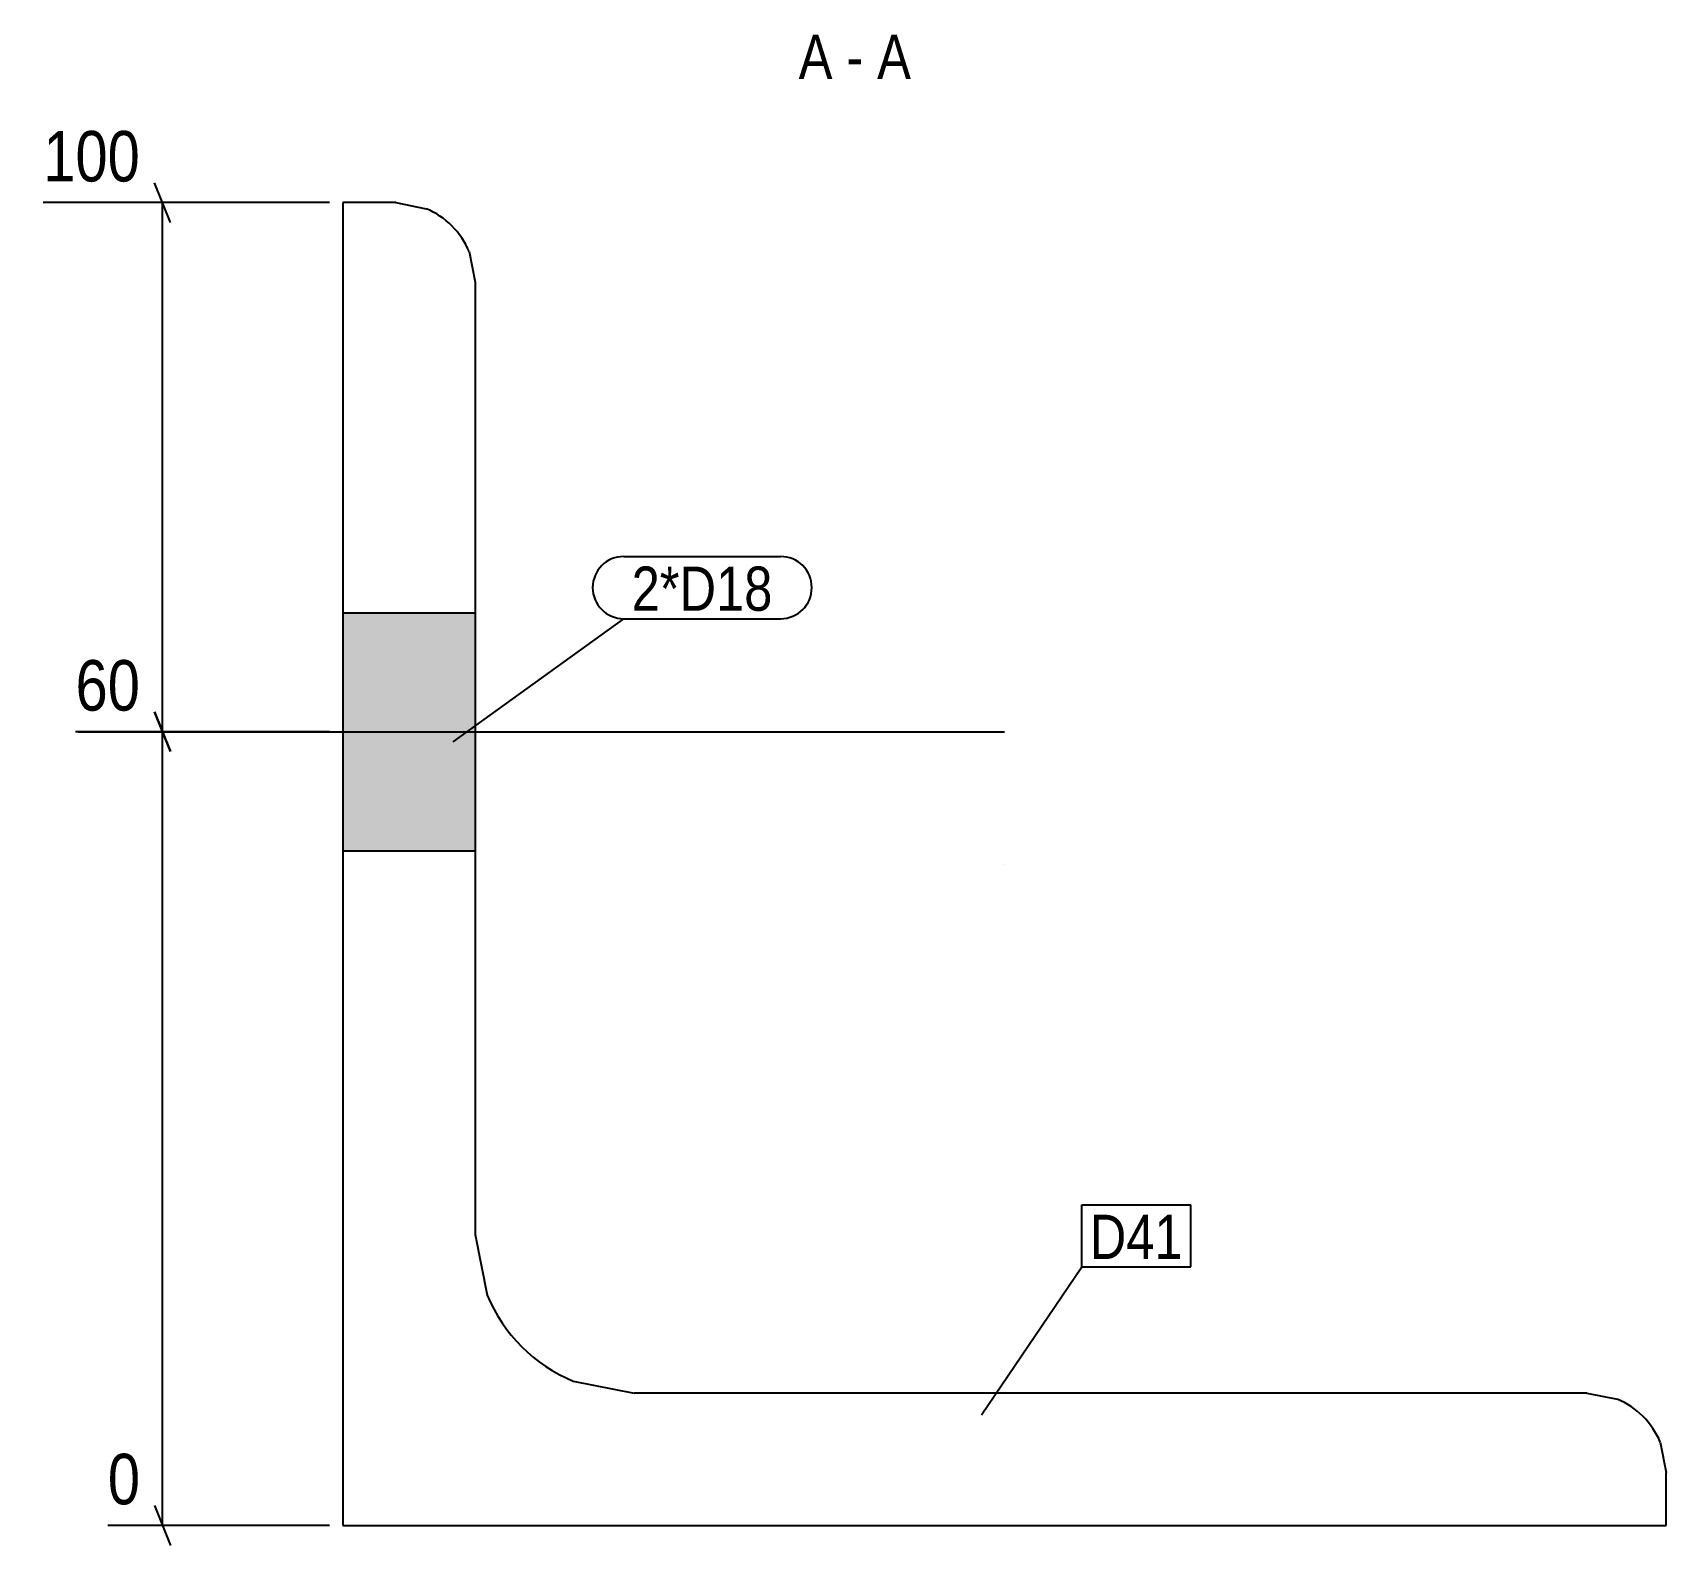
# Model space of a CAD drawing. Header units: millimetres. Extents: x 5 to 10721, y 3 to 267.
# Drawn here: x 10597.1 to 10720.6, y 3 to 117.4 of the extents above; entities that cross this region are included whole.
import ezdxf

# ---------------------------------------------------------------- set-up
doc = ezdxf.new("R2010")
doc.units = ezdxf.units.MM
doc.linetypes.add('DXK_LINE_DOT3', pattern=[5.9187, 2.979, -0.9799, 0.9799, -0.9799])
for name, color, linetype in [('MÅLSÆTNING', 7, 'Continuous'), ('STÅL', 7, 'Continuous'), ('TEKST', 7, 'Continuous')]:
    doc.layers.add(name, color=color, linetype=linetype)
doc.styles.add('Arial Narrow', font='ARIALN.TTF', dxfattribs={"height": 0.2})

msp = doc.modelspace()

# ---------------------------------------------------------------- hatches: boundary and pattern name
at = {"layer": 'STÅL', "linetype": 'Continuous'}
msp.add_hatch(color=96, dxfattribs=at).paths.add_polyline_path([(10630.56, 55.5), (10630.56, 73.5), (10620.56, 73.5), (10620.56, 55.5)])
msp.add_hatch(color=96, dxfattribs=at).paths.add_polyline_path([(10630.56, 55.5), (10630.56, 73.5), (10620.56, 73.5), (10620.56, 55.5)])

# ---------------------------------------------------------------- linework, layer by layer
at = {"layer": 'MÅLSÆTNING', "color": 7, "linetype": 'Continuous'}
for p, q in [((10607.53, 103), (10606.33, 106)), ((10619.56, 104.5), (10597.92, 104.5)), ((10606.93, 64.5), (10606.93, 104.5)), ((10606.33, 66), (10607.53, 63)), ((10607.53, 63), (10606.33, 66)), ((10619.56, 64.5), (10600.36, 64.5)), ((10619.56, 64.5), (10600.36, 64.5)), ((10606.93, 4.5), (10606.93, 64.5)), ((10606.33, 6), (10607.53, 3)), ((10619.56, 4.5), (10602.8, 4.5))]:
    msp.add_line(p, q, dxfattribs=at)
at = {"layer": 'STÅL', "color": 2, "linetype": 'Continuous'}
for p, q in [((10624.56, 104.5), (10620.56, 104.5)), ((10620.56, 104.5), (10620.56, 4.5)), ((10624.56, 104.5), (10626.86, 104.04)), ((10630.1, 100.8), (10630.56, 98.5)), ((10630.56, 98.5), (10630.56, 26.5)), ((10630.56, 26.5), (10631.47, 21.91)), ((10637.97, 15.41), (10642.56, 14.5)), ((10714.56, 14.5), (10642.56, 14.5)), ((10714.56, 14.5), (10716.86, 14.04)), ((10720.1, 10.8), (10720.56, 8.5)), ((10720.56, 4.5), (10720.56, 8.5)), ((10620.56, 4.5), (10720.56, 4.5))]:
    msp.add_line(p, q, dxfattribs=at)
at = {"layer": 'STÅL', "color": 96, "linetype": 'Continuous'}
for p, q in [((10620.56, 73.5), (10630.56, 73.5)), ((10620.56, 73.5), (10630.56, 73.5)), ((10600.56, 64.5), (10670.56, 64.5)), ((10600.56, 64.5), (10670.56, 64.5)), ((10620.56, 55.5), (10630.56, 55.5)), ((10620.56, 55.5), (10630.56, 55.5))]:
    msp.add_line(p, q, dxfattribs=at)
at = {"layer": 'STÅL', "color": 7, "linetype": 'DXK_LINE_DOT3'}
msp.add_line((10670.56, 54.5), (10670.56, 54.5), dxfattribs=at)
at = {"layer": 'STÅL', "color": 2, "linetype": 'Continuous'}
for centre, radius, start, end in [((10624.56, 98.5), 6, 22.5, 67.5), ((10642.56, 26.5), 12, 202.5, 247.5), ((10714.56, 8.5), 6, 22.5, 67.5)]:
    msp.add_arc(centre, radius, start, end, dxfattribs=at)

# ---------------------------------------------------------------- wipeouts: each hides what was drawn before it
at = {"color": 0, "linetype": 'Continuous'}
for points in [[(10657.55, 113.85), (10657.55, 117.35), (10655, 117.35), (10655, 113.85)], [(10659.88, 113.85), (10659.88, 117.35), (10658.6, 117.35), (10658.6, 113.85)], [(10663.48, 113.85), (10663.48, 117.35), (10660.93, 117.35), (10660.93, 113.85)]]:
    msp.add_wipeout(points, dxfattribs=at).dxf.layer = 'TEKST'
at = {"color": 0}
for points in [[(10653.04, 73.65), (10653.04, 77.15), (10642.38, 77.15), (10642.38, 73.65)], [(10684.03, 24.65), (10684.03, 28.15), (10676.99, 28.15), (10676.99, 24.65)]]:
    msp.add_wipeout(points, dxfattribs=at).dxf.layer = 'TEKST'

# ---------------------------------------------------------------- next in the draw order: texts
at = {"layer": 'TEKST', "color": 3, "linetype": 'Continuous', "style": 'Arial Narrow'}
for s, p in [('A', (10655, 113.85)), ('A', (10660.93, 113.85)), ('-', (10658.6, 113.85))]:
    msp.add_text(s, height=3.34, dxfattribs=at).set_placement(p)

# ---------------------------------------------------------------- next in the draw order: wipeouts: each hides what was drawn before it
at = {"color": 0, "linetype": 'Continuous'}
for points in [[(10606.03, 105.3), (10606.03, 110.9), (10597.12, 110.9), (10597.12, 105.3)], [(10606.03, 65.3), (10606.03, 70.9), (10599.56, 70.9), (10599.56, 65.3)], [(10606.03, 5.3), (10606.03, 10.9), (10602, 10.9), (10602, 5.3)]]:
    msp.add_wipeout(points, dxfattribs=at).dxf.layer = 'MÅLSÆTNING'
at = {"color": 0}
for points in [[(10653.04, 73.65), (10653.04, 77.15), (10642.38, 77.15), (10642.38, 73.65)], [(10684.03, 24.65), (10684.03, 28.15), (10676.99, 28.15), (10676.99, 24.65)]]:
    msp.add_wipeout(points, dxfattribs=at).dxf.layer = 'TEKST'

# ---------------------------------------------------------------- next in the draw order: linework, layer by layer
at = {"layer": 'TEKST', "color": 7, "linetype": 'Continuous'}
for p, q in [((10641.78, 77.75), (10653.64, 77.75)), ((10628.89, 63.73), (10641.78, 73.05)), ((10641.78, 73.05), (10653.64, 73.05)), ((10676.39, 28.75), (10684.63, 28.75)), ((10676.39, 24.05), (10676.39, 28.75)), ((10684.63, 24.05), (10684.63, 28.75)), ((10668.82, 12.87), (10676.39, 24.05)), ((10676.39, 24.05), (10684.63, 24.05))]:
    msp.add_line(p, q, dxfattribs=at)
for centre, start, end in [((10641.78, 75.4), 90, 270), ((10653.64, 75.4), 270, 90)]:
    msp.add_arc(centre, 2.35, start, end, dxfattribs=at)

# ---------------------------------------------------------------- next in the draw order: texts
at = {"layer": 'MÅLSÆTNING', "color": 3, "linetype": 'Continuous', "style": 'Arial Narrow'}
for s, height, p in [('100', 3.818, (10597.92, 106.1)), ('60', 3.818, (10600.36, 66.1)), ('0', 3.82, (10602.8, 6.1))]:
    msp.add_text(s, height=height, dxfattribs=at).set_placement(p)
at = {"layer": 'TEKST', "color": 3, "style": 'Arial Narrow'}
for s, p in [('2*D18', (10642.38, 73.65)), ('D41', (10676.99, 24.65))]:
    msp.add_text(s, height=3.34, dxfattribs=at).set_placement(p)

doc.saveas('drawing.dxf')
